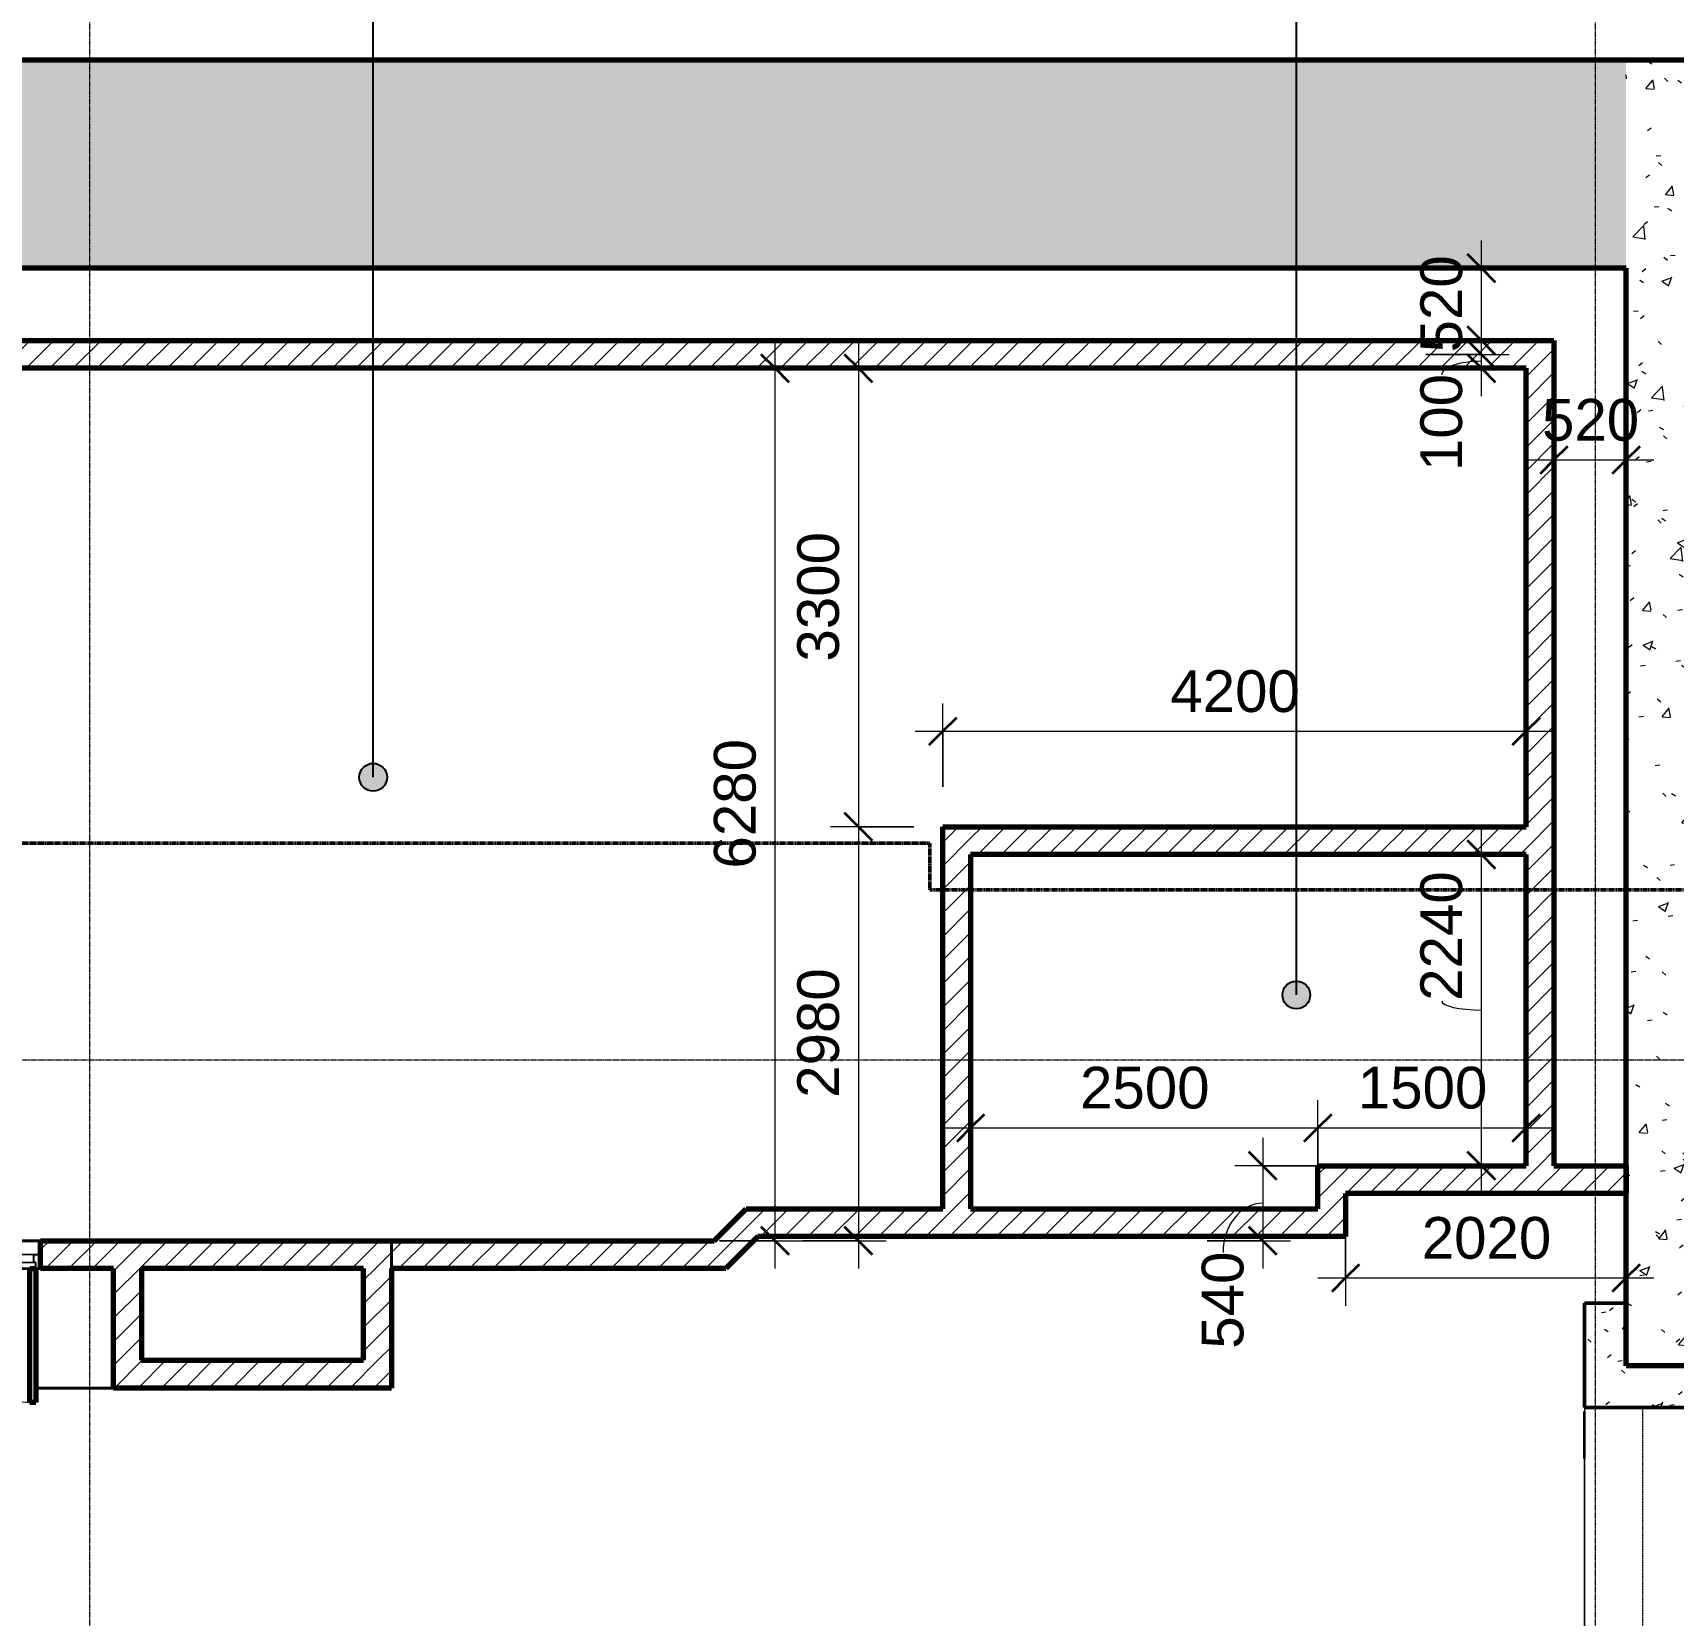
# Model space of a CAD drawing. Header units: millimetres. Extents: x -725999 to -647408, y -21008 to 19019.
# Drawn here: x -665294 to -653484, y -416 to 10973 of the extents above; entities that cross this region are included whole.
import ezdxf

# ---------------------------------------------------------------- set-up
doc = ezdxf.new("R2010")
doc.units = ezdxf.units.MM
doc.linetypes.add('DPA_Grid _ Level 100', pattern=[10, 5.5, -1.6, 1.3, -1.6])
doc.linetypes.add('DPA_Hidden 500', pattern=[1.4, 0.8, -0.6])
for name, color, linetype, lineweight in [('A-ANNO-DIMS', 1, 'Continuous', 9), ('A-ANNO-DIMS-100', 1, 'Continuous', 9), ('A-DETL-GENF', 2, 'Continuous', 35), ('A-DETL-MEDM', 4, 'Continuous', 50), ('A-DOOR', 3, 'Continuous', 70), ('A-DOOR-E', 2, 'Continuous', 25), ('A-DOOR-FRAM', 3, 'Continuous', 25), ('A-FLOR-E', 2, 'Continuous', 35), ('A-GENM', 1, 'Continuous', 9), ('A-GENM-HDLN', 2, 'DPA_Hidden 500', 9), ('A-ROOM-IDEN', 3, 'Continuous', 25), ('A-WALL', 5, 'Continuous', 35), ('A-WALL-PATT', 1, 'Continuous', 35), ('G-ANNO-SECL', 3, 'Continuous', 9), ('S-GRID', 251, 'Continuous', 9), ('WALL-E', 2, 'Continuous', 35)]:
    doc.layers.add(name, color=color, linetype=linetype, lineweight=lineweight)
doc.styles.add('Arial_2', font='arial.ttf', dxfattribs={"height": 300})
doc.dimstyles.new('DPA-DIM-3_0_T-T', dxfattribs={"dimscale": 304.8, "dimtxt": 306.07782, "dimasz": 0.656168, "dimexe": 0.656168, "dimexo": 0.0625, "dimgap": 0.164042, "dimtad": 1, "dimdec": 0, "dimzin": 0, "dimdsep": 46, "dimtxsty": 'Arial_2', "dimblk1": 'OBLIQUE', "dimblk2": 'OBLIQUE', "dimsah": 1, "dimcen": 0.09, "dimdle": 0.656168, "dimadec": 8, "dimazin": 0, "dimtfac": 1, "dimtdec": 4, "dimtix": 1, "dimtmove": 0, "dimatfit": 3, "dimfxl": 1.312336, "dimfxlon": 1, "dimtvp": 1, "dimtolj": 1, "dimtzin": 0, "dimarcsym": 2})
doc.dimstyles.new('DPA-DIM-3_0_T-T_1', dxfattribs={"dimscale": 304.8, "dimtxt": 306.07782, "dimasz": 0.656168, "dimexe": 0.656168, "dimexo": 0.0625, "dimgap": 0.164042, "dimtad": 1, "dimdec": 0, "dimzin": 0, "dimdsep": 46, "dimtxsty": 'Arial_2', "dimblk1": 'OBLIQUE', "dimblk2": 'OBLIQUE', "dimsah": 1, "dimcen": 0.09, "dimdle": 0.656168, "dimadec": 8, "dimazin": 0, "dimtfac": 1, "dimtdec": 4, "dimtix": 1, "dimtmove": 1, "dimatfit": 3, "dimfxl": 1.312336, "dimfxlon": 1, "dimtvp": 1, "dimtolj": 1, "dimtzin": 0, "dimarcsym": 2})
pattern_1 = [(50, (0, 0), (728.7365, -63.7558), [76.2, -838.2]), (355, (0, 0), (-140.9716, 764.2276), [60.96, -670.56]), (100.451, (60.7, -5.3), (587.77, 700.46675), [64.76, -712.36]), (46.184, (0, 203.2), (1084.3162, -168.171), [114.3, -1257.3]), (96.636, (90.4, 189.2), (949.6099, 989.7098), [97.14, -1068.54]), (351.184, (0, 203.2), (949.6206, 989.7012), [91.44, -1005.84]), (21, (101.6, 152.4), (606.45787, -409.06057), [76.2, -838.2]), (326, (101.6, 152.4), (247.20834, 736.7529), [60.96, -670.56]), (71.451, (152.14, 118.3), (853.66825, 327.6855), [64.76, -712.36]), (37.5, (0, 0), (12.35469, 338.22012), [33.528, -628.904, 33.528, -647.192, -673.1]), (37.5, (0, 0), (12.35469, 338.22012), [-1343.152, 33.528, -639.572]), (7.5, (0, 0), (267.27887, 400.72213), [33.528, -354.584, 33.528, -613.664, -256.54]), (7.5, (0, 0), (267.27887, 400.72213), [-1035.304, 33.528, -223.012]), (327.5, (-226.57, 0), (542.36333, -22.91534), [33.528, -220.472, 33.528, -758.952, -1051.56]), (327.5, (-226.57, 0), (542.36333, -22.91534), [-1046.48, 33.528, -1018.032]), (317.5, (-328.17, 0), (592.51696, 101.7071), [33.528, -296.672, 33.528, -492.76, -746.76]), (317.5, (-328.17, 0), (592.51696, 101.7071), [-856.488, 33.528, -713.232])]
pattern_2 = [(45, (0, 0), (-84.852814, 84.852814), [])]
pattern_3 = [(230, (-651022.4, -1771), (-728.7365, 63.7558), [76.2, -838.2]), (175, (-651022.4, -1771), (140.9716, -764.2276), [60.96, -670.56]), (280.451, (-651083.1, -1765.7), (-587.77, -700.46675), [64.76, -712.36]), (226.184, (-651022.4, -1974.2), (-1084.3162, 168.171), [114.3, -1257.3]), (276.636, (-651112.7, -1960.2), (-949.6099, -989.7098), [97.14, -1068.54]), (171.184, (-651022.4, -1974.2), (-949.6206, -989.7012), [91.44, -1005.84]), (201, (-651124, -1923.4), (-606.45787, 409.06057), [76.2, -838.2]), (146, (-651124, -1923.4), (-247.2083, -736.7529), [60.96, -670.56]), (251.451, (-651174.5, -1889.3), (-853.66825, -327.6855), [64.76, -712.36]), (217.5, (-651022.37, -1770.98), (-12.35469, -338.22012), [33.528, -628.904, 33.528, -1320.292]), (217.5, (-651022.37, -1770.98), (-12.35469, -338.22012), [-695.96, -647.192, 33.528, -639.572]), (187.5, (-651022.37, -1771), (-267.27887, -400.72213), [33.528, -354.584, 33.528, -870.204]), (187.5, (-651022.37, -1771), (-267.27887, -400.72213), [-421.64, -613.664, 33.528, -223.012]), (147.5, (-650795.8, -1770.98), (-542.36333, 22.91534), [33.528, -220.472, 33.528, -1810.512]), (147.5, (-650795.8, -1770.98), (-542.36333, 22.91534), [-287.528, -758.952, 33.528, -1018.032]), (137.5, (-650694.2, -1771), (-592.51696, -101.7071), [33.528, -296.672, 33.528, -1239.52]), (137.5, (-650694.2, -1771), (-592.51696, -101.7071), [-363.728, -492.76, 33.528, -713.232])]

# ---------------------------------------------------------------- blocks, each defined once
blk = doc.blocks.new('DPA_DR-DB-SW - D28_2000x2550 mm-12778001-4283-01 ENLARGED LOWER PLATFORM LEVEL - REFLECTED CEILING PLAN - SHEET 4')
at = {"layer": 'A-DOOR'}
for p, q in [((-965, 1071.35), (-922, 1071.35)), ((-965, 106.35), (-965, 1071.35)), ((-922, 1071.35), (-922, 106.35)), ((922, 1071.35), (922, 106.35)), ((965, 1071.35), (922, 1071.35)), ((965, 106.35), (965, 1071.35)), ((-922, 106.35), (-965, 106.35)), ((922, 106.35), (965, 106.35))]:
    blk.add_line(p, q, dxfattribs=at)
at = {"layer": 'A-DOOR-E', "lineweight": 9}
for centre, start, end in [((-965, 106.35), 360, 90), ((965, 106.35), 90, 180)]:
    blk.add_arc(centre, 965, start, end, dxfattribs=at)
at = {"layer": 'A-DOOR-FRAM'}
for p, q in [((-1000, 106.35), (-965, 106.35)), ((-1000, 6.35), (-1000, 106.35)), ((-950, 6.35), (-1000, 6.35)), ((-965, 106.35), (-965, 63.35)), ((-965, 63.35), (-950, 63.35)), ((-950, 63.35), (-950, 6.35)), ((950, 6.35), (950, 63.35)), ((950, 63.35), (965, 63.35)), ((1000, 6.35), (950, 6.35)), ((965, 63.35), (965, 106.35)), ((965, 106.35), (1000, 106.35)), ((1000, 106.35), (1000, 6.35))]:
    blk.add_line(p, q, dxfattribs=at)
at = {"layer": 'A-DOOR-FRAM', "lineweight": 9}
for p, q in [((-1000, 106.35), (1000, 106.35)), ((-1000, 6.35), (-1000, 106.35)), ((1000, 6.35), (-1000, 6.35)), ((965, 106.35), (-965, 106.35)), ((-965, 106.35), (-965, 63.35)), ((-965, 63.35), (965, 63.35)), ((950, 63.35), (-950, 63.35)), ((-950, 63.35), (-950, 6.35)), ((-950, 6.35), (950, 6.35)), ((950, 6.35), (950, 63.35)), ((965, 63.35), (965, 106.35)), ((1000, 106.35), (1000, 6.35))]:
    blk.add_line(p, q, dxfattribs=at)
blk = doc.blocks.new('Dpa_Tunnel_B_5700 - Dpa_Tunnel_B_5700-6780011-4283-01 ENLARGED LOWER PLATFORM LEVEL - REFLECTED CEILING PLAN - SHEET 4')
at = {"layer": 'A-DETL-MEDM', "lineweight": 9}
h = blk.add_hatch(dxfattribs=at)
h.set_pattern_fill('FP_3', color=256, style=0, pattern_type=2)
h.set_pattern_definition(pattern_3)
h.paths.add_polyline_path([(1719, -2850), (1680, -2850), (1680, -3150), (2800, -3150), (2800, -3600), (3100, -3600), (3100, -2850), (2265, -2850)])
at = {"layer": 'A-GENM'}
h = blk.add_hatch(dxfattribs=at)
h.set_pattern_fill('FP_3', color=256, style=0, pattern_type=2)
h.set_pattern_definition(pattern_3)
h.paths.add_polyline_path([(2800, 3600), (2800, 3150), (1680, 3150), (1680, 2850), (3100, 2850), (3100, 3600)])
at = {"layer": 'A-DETL-GENF'}
for p, q in [((1172, 2850), (3100, 2850)), ((1172, -2850), (3100, -2850))]:
    blk.add_line(p, q, dxfattribs=at)
at = {"layer": 'A-DETL-MEDM'}
for p, q in [((3100, 3600), (2800, 3600)), ((2800, 3600), (2800, 3150)), ((3100, 2850), (3100, 3600)), ((1680, 3150), (1172, 3150)), ((2800, 3150), (1680, 3150)), ((1680, 3150), (1680, 2850)), ((1680, 2850), (1680, 3150)), ((1172, 2850), (1680, 2850)), ((1680, 2850), (3100, 2850)), ((1680, -2850), (1172, -2850)), ((3100, -2850), (1680, -2850)), ((1680, -2850), (1680, -3150)), ((1680, -3150), (1680, -2850)), ((3100, -3600), (3100, -2850)), ((1172, -3150), (1680, -3150)), ((1680, -3150), (2800, -3150)), ((2800, -3150), (2800, -3600)), ((2800, -3600), (3100, -3600))]:
    blk.add_line(p, q, dxfattribs=at)
at = {"layer": 'A-GENM'}
for p, q in [((3100, -2850), (3100, 2850)), ((3100, 2822), (3100, -2822)), ((3100, -2482), (3100, 2482))]:
    blk.add_line(p, q, dxfattribs=at)
at = {"layer": 'A-GENM', "lineweight": 35}
for p, q in [((3100, 2822), (3100, 2482)), ((3100, -2482), (3100, -2822))]:
    blk.add_line(p, q, dxfattribs=at)
at = {"layer": 'A-GENM-HDLN'}
for p, q in [((1680, -2850), (1680, 2850)), ((1680, 2850), (2680, 2850)), ((2680, 2850), (2680, -2850)), ((1172, 0), (4781, 0)), ((2680, -2850), (1680, -2850))]:
    blk.add_line(p, q, dxfattribs=at)
blk = doc.blocks.new('Dpa_Tunnel_B_5700 - Dpa_Tunnel_B_5700-V3-4283-01 ENLARGED LOWER PLATFORM LEVEL - REFLECTED CEILING PLAN - SHEET 4')
at = {"layer": 'A-DETL-GENF'}
for p, q in [((1171, 2850), (2800, 2850)), ((1171, -2850), (2800, -2850))]:
    blk.add_line(p, q, dxfattribs=at)
at = {"layer": 'A-DETL-MEDM'}
for p, q in [((1680, 3150), (1171, 3150)), ((2799, 3150), (1680, 3150)), ((1171, 2850), (1680, 2850)), ((1680, 2850), (2800, 2850)), ((1680, -2850), (1171, -2850)), ((2800, -2850), (1680, -2850)), ((1171, -3150), (1680, -3150)), ((1680, -3150), (2799, -3150))]:
    blk.add_line(p, q, dxfattribs=at)
at = {"layer": 'A-GENM'}
for p, q in [((1171, 3150), (2799, 3150)), ((2799, -3150), (1171, -3150))]:
    blk.add_line(p, q, dxfattribs=at)
at = {"layer": 'A-GENM-HDLN'}
for p, q in [((1680, 2850), (2680, 2850)), ((2680, -2850), (1680, -2850))]:
    blk.add_line(p, q, dxfattribs=at)
blk = doc.blocks.new('DIMBLOCK28-4283-01 ENLARGED LOWER PLATFORM LEVEL - REFLECTED CEILING PLAN - SHEET 4')
at = {"layer": 'A-ANNO-DIMS-100'}
for p, q in [((-654342, 8299), (-654342, 7699)), ((-654342, 7899), (-654342, 8299)), ((-653822, 8299), (-653822, 7699)), ((-653822, 7899), (-653822, 8299)), ((-654542, 7899), (-653622, 7899))]:
    blk.add_line(p, q, dxfattribs=at)
at = {"layer": 'A-ANNO-DIMS-100', "lineweight": 35}
for p, q in [((-654342, 7899), (-654242, 7999)), ((-653822, 7899), (-653722, 7999)), ((-654342, 7899), (-654442, 7799)), ((-653822, 7899), (-653922, 7799))]:
    blk.add_line(p, q, dxfattribs=at)
at = {"layer": 'A-ANNO-DIMS-100', "color": 0, "insert": (-654428, 8338), "char_height": 300, "width": 830.65, "attachment_point": 1, "line_spacing_factor": 0.941778, "style": 'Arial_2'}
blk.add_mtext('520', dxfattribs=at)
blk = doc.blocks.new('_Oblique')
at = {"color": 0, "linetype": 'ByBlock', "lineweight": -2}
blk.add_line((-0.5, -0.5), (0.5, 0.5), dxfattribs=at)
blk = doc.blocks.new('DIMBLOCK29-4283-01 ENLARGED LOWER PLATFORM LEVEL - REFLECTED CEILING PLAN - SHEET 4')
at = {"layer": 'A-ANNO-DIMS-100'}
for p, q in [((-654865, 8559), (-654865, 9479)), ((-655265, 9279), (-654665, 9279)), ((-654865, 9279), (-655265, 9279)), ((-655265, 8759), (-654665, 8759)), ((-654865, 8759), (-655265, 8759))]:
    blk.add_line(p, q, dxfattribs=at)
at = {"layer": 'A-ANNO-DIMS-100', "lineweight": 35}
for p, q in [((-654865, 9279), (-654965, 9379)), ((-654865, 9279), (-654765, 9179)), ((-654865, 8759), (-654965, 8859)), ((-654865, 8759), (-654765, 8659))]:
    blk.add_line(p, q, dxfattribs=at)
at = {"layer": 'A-ANNO-DIMS-100', "color": 0, "insert": (-655304, 8673), "char_height": 300, "width": 830.65, "attachment_point": 1, "rotation": 90, "line_spacing_factor": 0.941778, "style": 'Arial_2'}
blk.add_mtext('520', dxfattribs=at)
blk = doc.blocks.new('DIMBLOCK30-4283-01 ENLARGED LOWER PLATFORM LEVEL - REFLECTED CEILING PLAN - SHEET 4')
at = {"layer": 'A-ANNO-DIMS-100'}
for p, q in [((-658542, 3491), (-658542, 2891)), ((-658542, 3091), (-658542, 3491)), ((-656042, 2691), (-656042, 3291)), ((-658742, 3091), (-656042, 3091)), ((-656042, 3091), (-656042, 2691))]:
    blk.add_line(p, q, dxfattribs=at)
at = {"layer": 'A-ANNO-DIMS-100', "lineweight": 35}
for p, q in [((-658542, 3091), (-658442, 3191)), ((-656042, 3091), (-655942, 3191)), ((-658542, 3091), (-658642, 2991)), ((-656042, 3091), (-656142, 2991))]:
    blk.add_line(p, q, dxfattribs=at)
at = {"layer": 'A-ANNO-DIMS-100', "color": 0, "insert": (-657754, 3531), "char_height": 300, "width": 1107.53, "attachment_point": 1, "line_spacing_factor": 0.941778, "style": 'Arial_2'}
blk.add_mtext('2500', dxfattribs=at)
blk = doc.blocks.new('DIMBLOCK31-4283-01 ENLARGED LOWER PLATFORM LEVEL - REFLECTED CEILING PLAN - SHEET 4')
at = {"layer": 'A-ANNO-DIMS-100'}
for p, q in [((-654542, 3491), (-654542, 2891)), ((-654542, 3091), (-654542, 3491)), ((-656042, 2691), (-656042, 3291)), ((-656042, 3091), (-654342, 3091)), ((-656042, 3091), (-656042, 2691))]:
    blk.add_line(p, q, dxfattribs=at)
at = {"layer": 'A-ANNO-DIMS-100', "lineweight": 35}
for p, q in [((-656042, 3091), (-655942, 3191)), ((-654542, 3091), (-654442, 3191)), ((-656042, 3091), (-656142, 2991)), ((-654542, 3091), (-654642, 2991))]:
    blk.add_line(p, q, dxfattribs=at)
at = {"layer": 'A-ANNO-DIMS-100', "color": 0, "insert": (-655754, 3531), "char_height": 300, "width": 1107.53, "attachment_point": 1, "line_spacing_factor": 0.941778, "style": 'Arial_2'}
blk.add_mtext('1500', dxfattribs=at)
blk = doc.blocks.new('DIMBLOCK32-4283-01 ENLARGED LOWER PLATFORM LEVEL - REFLECTED CEILING PLAN - SHEET 4')
at = {"layer": 'A-ANNO-DIMS-100'}
for p, q in [((-659350, 8759), (-659350, 5259)), ((-658950, 8559), (-659550, 8559)), ((-659350, 8559), (-658950, 8559)), ((-658950, 5259), (-659550, 5259)), ((-659350, 5259), (-658950, 5259))]:
    blk.add_line(p, q, dxfattribs=at)
at = {"layer": 'A-ANNO-DIMS-100', "lineweight": 35}
for p, q in [((-659350, 8559), (-659450, 8659)), ((-659350, 8559), (-659250, 8459)), ((-659350, 5259), (-659450, 5359)), ((-659350, 5259), (-659250, 5159))]:
    blk.add_line(p, q, dxfattribs=at)
at = {"layer": 'A-ANNO-DIMS-100', "color": 0, "insert": (-659790, 6448), "char_height": 300, "width": 1107.53, "attachment_point": 1, "rotation": 90, "line_spacing_factor": 0.941778, "style": 'Arial_2'}
blk.add_mtext('3300', dxfattribs=at)
blk = doc.blocks.new('DIMBLOCK33-4283-01 ENLARGED LOWER PLATFORM LEVEL - REFLECTED CEILING PLAN - SHEET 4')
at = {"layer": 'A-ANNO-DIMS-100', "lineweight": 35}
for p, q in [((-659350, 5259), (-659450, 5359)), ((-659350, 5259), (-659250, 5159)), ((-659350, 2279), (-659450, 2379)), ((-659350, 2279), (-659250, 2179))]:
    blk.add_line(p, q, dxfattribs=at)
at = {"layer": 'A-ANNO-DIMS-100'}
for p, q in [((-658950, 5259), (-659550, 5259)), ((-659350, 5259), (-659350, 2079)), ((-659350, 5259), (-658950, 5259)), ((-659750, 2279), (-659150, 2279)), ((-659350, 2279), (-659750, 2279))]:
    blk.add_line(p, q, dxfattribs=at)
at = {"layer": 'A-ANNO-DIMS-100', "color": 0, "insert": (-659790, 3308), "char_height": 300, "width": 1107.53, "attachment_point": 1, "rotation": 90, "line_spacing_factor": 0.941778, "style": 'Arial_2'}
blk.add_mtext('2980', dxfattribs=at)
blk = doc.blocks.new('DIMBLOCK49-4283-01 ENLARGED LOWER PLATFORM LEVEL - REFLECTED CEILING PLAN - SHEET 4')
at = {"layer": 'A-ANNO-DIMS-100'}
for p, q in [((-654542, 6346), (-654542, 5746)), ((-654542, 5946), (-654542, 6346)), ((-658742, 5546), (-658742, 6146)), ((-658942, 5946), (-654342, 5946)), ((-658742, 5946), (-658742, 5546))]:
    blk.add_line(p, q, dxfattribs=at)
at = {"layer": 'A-ANNO-DIMS-100', "lineweight": 35}
for p, q in [((-658742, 5946), (-658642, 6046)), ((-654542, 5946), (-654442, 6046)), ((-658742, 5946), (-658842, 5846)), ((-654542, 5946), (-654642, 5846))]:
    blk.add_line(p, q, dxfattribs=at)
at = {"layer": 'A-ANNO-DIMS-100', "color": 0, "insert": (-657104, 6385), "char_height": 300, "width": 1107.53, "attachment_point": 1, "line_spacing_factor": 0.941778, "style": 'Arial_2'}
blk.add_mtext('4200', dxfattribs=at)
blk = doc.blocks.new('DIMBLOCK50-4283-01 ENLARGED LOWER PLATFORM LEVEL - REFLECTED CEILING PLAN - SHEET 4')
at = {"layer": 'A-ANNO-DIMS-100'}
for p, q in [((-654865, 8359), (-654865, 8859)), ((-655265, 8659), (-654665, 8659)), ((-654865, 8659), (-655265, 8659)), ((-655265, 8559), (-654665, 8559)), ((-654865, 8559), (-655265, 8559))]:
    blk.add_line(p, q, dxfattribs=at)
at = {"layer": 'A-ANNO-DIMS-100', "lineweight": 35}
for p, q in [((-654865, 8659), (-654965, 8759)), ((-654865, 8559), (-654965, 8659)), ((-654865, 8659), (-654765, 8559)), ((-654865, 8559), (-654765, 8459))]:
    blk.add_line(p, q, dxfattribs=at)
at = {"layer": 'A-ANNO-DIMS-100'}
blk.add_ellipse((-654865, 8511), major_axis=(285, 0), ratio=0.343389, start_param=1.570796, end_param=3.141593, dxfattribs=at)
at = {"layer": 'A-ANNO-DIMS-100', "color": 0, "insert": (-655304, 7819), "char_height": 300, "width": 830.65, "attachment_point": 1, "rotation": 90, "line_spacing_factor": 0.941778, "style": 'Arial_2'}
blk.add_mtext('100', dxfattribs=at)
blk = doc.blocks.new('DIMBLOCK59-4283-01 ENLARGED LOWER PLATFORM LEVEL - REFLECTED CEILING PLAN - SHEET 4')
at = {"layer": 'A-ANNO-DIMS-100'}
for p, q in [((-656439, 3019), (-656439, 2079)), ((-656039, 2819), (-656639, 2819)), ((-656439, 2819), (-656039, 2819)), ((-656839, 2279), (-656239, 2279)), ((-656439, 2279), (-656839, 2279))]:
    blk.add_line(p, q, dxfattribs=at)
at = {"layer": 'A-ANNO-DIMS-100', "lineweight": 35}
for p, q in [((-656439, 2819), (-656539, 2919)), ((-656439, 2819), (-656339, 2719)), ((-656439, 2279), (-656539, 2379)), ((-656439, 2279), (-656339, 2179))]:
    blk.add_line(p, q, dxfattribs=at)
at = {"layer": 'A-ANNO-DIMS-100'}
blk.add_ellipse((-656439, 2194), major_axis=(0, 355), ratio=0.803577, start_param=0, end_param=1.570796, dxfattribs=at)
at = {"layer": 'A-ANNO-DIMS-100', "color": 0, "insert": (-656878, 1502), "char_height": 300, "width": 830.65, "attachment_point": 1, "rotation": 90, "line_spacing_factor": 0.941778, "style": 'Arial_2'}
blk.add_mtext('540', dxfattribs=at)
blk = doc.blocks.new('DIMBLOCK68-4283-01 ENLARGED LOWER PLATFORM LEVEL - REFLECTED CEILING PLAN - SHEET 4')
at = {"layer": 'A-ANNO-DIMS-100'}
for p, q in [((-659950, 2079), (-659950, 8759)), ((-660350, 8559), (-659750, 8559)), ((-659950, 8559), (-660350, 8559)), ((-660350, 2279), (-659750, 2279)), ((-659950, 2279), (-660350, 2279))]:
    blk.add_line(p, q, dxfattribs=at)
at = {"layer": 'A-ANNO-DIMS-100', "lineweight": 35}
for p, q in [((-659950, 8559), (-660050, 8659)), ((-659950, 8559), (-659850, 8459)), ((-659950, 2279), (-660050, 2379)), ((-659950, 2279), (-659850, 2179))]:
    blk.add_line(p, q, dxfattribs=at)
at = {"layer": 'A-ANNO-DIMS-100', "color": 0, "insert": (-660390, 4958), "char_height": 300, "width": 1107.53, "attachment_point": 1, "rotation": 90, "line_spacing_factor": 0.941778, "style": 'Arial_2'}
blk.add_mtext('6280', dxfattribs=at)
blk = doc.blocks.new('DIMBLOCK69-4283-01 ENLARGED LOWER PLATFORM LEVEL - REFLECTED CEILING PLAN - SHEET 4')
at = {"layer": 'A-ANNO-DIMS-100'}
for p, q in [((-654865, 2619), (-654865, 5259)), ((-655265, 5059), (-654665, 5059)), ((-654865, 5059), (-655265, 5059)), ((-655265, 2819), (-654665, 2819)), ((-654865, 2819), (-655265, 2819))]:
    blk.add_line(p, q, dxfattribs=at)
at = {"layer": 'A-ANNO-DIMS-100', "lineweight": 35}
for p, q in [((-654865, 5059), (-654965, 5159)), ((-654865, 5059), (-654765, 4959)), ((-654865, 2819), (-654965, 2919)), ((-654865, 2819), (-654765, 2719))]:
    blk.add_line(p, q, dxfattribs=at)
at = {"layer": 'A-ANNO-DIMS-100'}
blk.add_ellipse((-654865, 4006), major_axis=(-285, 0), ratio=0.23325, start_param=0, end_param=1.570796, dxfattribs=at)
at = {"layer": 'A-ANNO-DIMS-100', "color": 0, "insert": (-655304, 4006), "char_height": 300, "width": 1107.53, "attachment_point": 1, "rotation": 90, "line_spacing_factor": 0.941778, "style": 'Arial_2'}
blk.add_mtext('2240', dxfattribs=at)
blk = doc.blocks.new('DIMBLOCK70-4283-01 ENLARGED LOWER PLATFORM LEVEL - REFLECTED CEILING PLAN - SHEET 4')
at = {"layer": 'A-ANNO-DIMS-100'}
for p, q in [((-655842, 2411), (-655842, 1811)), ((-655842, 2011), (-655842, 2411)), ((-653822, 2411), (-653822, 1811)), ((-653822, 2011), (-653822, 2411)), ((-656042, 2011), (-653622, 2011))]:
    blk.add_line(p, q, dxfattribs=at)
at = {"layer": 'A-ANNO-DIMS-100', "lineweight": 35}
for p, q in [((-655842, 2011), (-655942, 1911)), ((-655842, 2011), (-655742, 2111)), ((-653822, 2011), (-653922, 1911)), ((-653822, 2011), (-653722, 2111))]:
    blk.add_line(p, q, dxfattribs=at)
at = {"layer": 'A-ANNO-DIMS-100', "color": 0, "insert": (-655294, 2450), "char_height": 300, "width": 1107.53, "attachment_point": 1, "line_spacing_factor": 0.941778, "style": 'Arial_2'}
blk.add_mtext('2020', dxfattribs=at)

msp = doc.modelspace()

# ---------------------------------------------------------------- hatches: boundary and pattern name
at = {"layer": 'A-ROOM-IDEN'}
h = msp.add_hatch(color=256, dxfattribs=at)
edge = h.paths.add_edge_path()
edge.add_arc((-662843.4, 5615.2), 100, 0, 360)
h = msp.add_hatch(color=256, dxfattribs=at)
edge = h.paths.add_edge_path()
edge.add_arc((-656196.9, 4047.9), 100, 0, 360)
at = {"layer": 'A-WALL-PATT', "lineweight": 9}
h = msp.add_hatch(dxfattribs=at)
h.set_pattern_fill('FP_1', color=256, style=0, pattern_type=2)
h.set_pattern_definition(pattern_1)
h.paths.add_polyline_path([(-722165.5, 9279), (-653822.4, 9279), (-653822.4, 10779), (-722165.5, 10779)])
h = msp.add_hatch(dxfattribs=at)
h.set_pattern_fill('FP_1', color=256, style=0, pattern_type=2)
h.set_pattern_definition(pattern_1)
h.paths.add_polyline_path([(-653822.4, 1379), (-652322.4, 1379), (-652322.4, 10779), (-653822.4, 10779), (-653822.4, 1829)])
h = msp.add_hatch(dxfattribs=at)
h.set_pattern_fill('FP_2', color=256, style=0, pattern_type=2)
h.set_pattern_definition(pattern_2)
h.paths.add_polyline_path([(-678433.6, 8559), (-654342.4, 8559), (-654342.4, 8759), (-680252.4, 8759), (-680252.4, 8559)])
h = msp.add_hatch(dxfattribs=at)
h.set_pattern_fill('FP_2', color=256, style=0, pattern_type=2)
h.set_pattern_definition(pattern_2)
h.paths.add_polyline_path([(-654381.1, 2819), (-654342.4, 2819), (-654342.4, 8559), (-654542.4, 8559), (-654542.4, 2819)])
h = msp.add_hatch(dxfattribs=at)
h.set_pattern_fill('FP_2', color=256, style=0, pattern_type=2)
h.set_pattern_definition(pattern_2)
h.paths.add_polyline_path([(-658742.4, 2509), (-658542.4, 2509), (-658542.4, 5259), (-658742.4, 5259), (-658742.4, 3752.5)])
h = msp.add_hatch(dxfattribs=at)
h.set_pattern_fill('FP_2', color=256, style=0, pattern_type=2)
h.set_pattern_definition(pattern_2)
h.paths.add_polyline_path([(-654542.4, 5059), (-654542.4, 5259), (-658542.4, 5259), (-658542.4, 5059)])
h = msp.add_hatch(dxfattribs=at)
h.set_pattern_fill('FP_2', color=256, style=0, pattern_type=2)
h.set_pattern_definition(pattern_2)
h.paths.add_polyline_path([(-656042.4, 2309), (-655842.4, 2309), (-655842.4, 2819), (-656042.4, 2819), (-656042.4, 2509)])
h = msp.add_hatch(dxfattribs=at)
h.set_pattern_fill('FP_2', color=256, style=0, pattern_type=2)
h.set_pattern_definition(pattern_2)
h.paths.add_polyline_path([(-653822.4, 2619), (-653822.4, 2819), (-655842.4, 2819), (-655842.4, 2619), (-654381.1, 2619)])
h = msp.add_hatch(dxfattribs=at)
h.set_pattern_fill('FP_2', color=256, style=0, pattern_type=2)
h.set_pattern_definition(pattern_2)
h.paths.add_polyline_path([(-660104.5, 2279), (-659874.5, 2509), (-660157.4, 2509), (-660387.4, 2279)])
h = msp.add_hatch(dxfattribs=at)
h.set_pattern_fill('FP_2', color=256, style=0, pattern_type=2)
h.set_pattern_definition(pattern_2)
h.paths.add_polyline_path([(-656567.7, 2309), (-656042.4, 2309), (-656042.4, 2509), (-659874.5, 2509), (-660074.5, 2309)])
h = msp.add_hatch(dxfattribs=at)
h.set_pattern_fill('FP_2', color=256, style=0, pattern_type=2)
h.set_pattern_definition(pattern_2)
h.paths.add_polyline_path([(-665237.4, 2079), (-664712.4, 2079), (-664712.4, 2279), (-665237.4, 2279), (-665237.4, 2122)])
h.paths.add_polyline_path([(-667762.4, 2079), (-667237.4, 2079), (-667237.4, 2279), (-667762.4, 2279), (-667762.4, 2179)])
h = msp.add_hatch(dxfattribs=at)
h.set_pattern_fill('FP_2', color=256, style=0, pattern_type=2)
h.set_pattern_definition(pattern_2)
h.paths.add_polyline_path([(-664512.4, 1419), (-664512.4, 2279), (-664712.4, 2279), (-664712.4, 1419)])
h = msp.add_hatch(dxfattribs=at)
h.set_pattern_fill('FP_2', color=256, style=0, pattern_type=2)
h.set_pattern_definition(pattern_2)
h.paths.add_polyline_path([(-662712.4, 2079), (-662712.4, 2279), (-664512.4, 2279), (-664512.4, 2079), (-662912.4, 2079)])
h = msp.add_hatch(dxfattribs=at)
h.set_pattern_fill('FP_2', color=256, style=0, pattern_type=2)
h.set_pattern_definition(pattern_2)
h.paths.add_polyline_path([(-660304.5, 2079), (-660104.5, 2279), (-662712.4, 2279), (-662712.4, 2079), (-660940.9, 2079)])
h = msp.add_hatch(dxfattribs=at)
h.set_pattern_fill('FP_2', color=256, style=0, pattern_type=2)
h.set_pattern_definition(pattern_2)
h.paths.add_polyline_path([(-662712.4, 1419), (-662712.4, 2079), (-662912.4, 2079), (-662912.4, 1419)])
h = msp.add_hatch(dxfattribs=at)
h.set_pattern_fill('FP_2', color=256, style=0, pattern_type=2)
h.set_pattern_definition(pattern_2)
h.paths.add_polyline_path([(-662712.4, 1219), (-662712.4, 1419), (-664712.4, 1419), (-664712.4, 1219)])

# ---------------------------------------------------------------- linework, layer by layer
at = {"layer": 'A-FLOR-E'}
for p, q in [((-722165.5, 9279), (-653823.1, 9279)), ((-653823.1, 9279), (-722165.5, 9279)), ((-715552.4, 9279), (-653822.4, 9279)), ((-653822.4, 9279), (-715552.4, 9279)), ((-653823.1, 9279), (-653823.1, 2819)), ((-653823.1, 2819), (-653823.1, 9279)), ((-653822.4, 9279), (-653822.4, 1829)), ((-653822.4, 1829), (-653822.4, 9279)), ((-653823.1, 2619.3), (-653823.1, 1829)), ((-653823.1, 1829), (-653823.1, 2619.3)), ((-667962.4, 2279), (-662712.4, 2279)), ((-662712.4, 2279), (-667962.4, 2279)), ((-662712.4, 2279), (-662712.4, 1219)), ((-662712.4, 1219), (-662712.4, 2279)), ((-662712.4, 1219), (-665272.4, 1219)), ((-665272.4, 1219), (-662712.4, 1219))]:
    msp.add_line(p, q, dxfattribs=at)
at = {"layer": 'A-ROOM-IDEN'}
for p, q in [((-662843.4, 5615.2), (-662843.4, 13738.3)), ((-656196.9, 4047.9), (-656196.9, 13682.2))]:
    msp.add_line(p, q, dxfattribs=at)
for centre in [(-662843.4, 5615.2), (-656196.9, 4047.9)]:
    msp.add_circle(centre, 100, dxfattribs=at)
at = {"layer": 'A-WALL', "color": 7, "lineweight": 70}
for p, q in [((-722165.5, 10779), (-653822.4, 10779)), ((-653822.4, 10779), (-652322.4, 10779)), ((-653822.4, 9279), (-722165.5, 9279)), ((-653822.4, 1379), (-653822.4, 9279)), ((-680252.4, 8759), (-654342.4, 8759)), ((-654342.4, 8759), (-654342.4, 8559)), ((-654542.4, 8559), (-670462.4, 8559)), ((-654542.4, 5259), (-654542.4, 8559)), ((-654342.4, 8559), (-654342.4, 2819)), ((-658742.4, 2509), (-658742.4, 5259)), ((-658742.4, 5259), (-658542.4, 5259)), ((-658542.4, 5259), (-654542.4, 5259)), ((-658542.4, 5059), (-658542.4, 2509)), ((-654542.4, 5059), (-658542.4, 5059)), ((-654542.4, 2819), (-654542.4, 5059)), ((-656042.4, 2509), (-656042.4, 2819)), ((-656042.4, 2819), (-655842.4, 2819)), ((-655842.4, 2819), (-654542.4, 2819)), ((-654342.4, 2819), (-653822.4, 2819)), ((-653822.4, 2819), (-653822.4, 2619)), ((-655842.4, 2619), (-655842.4, 2309)), ((-653822.4, 2619), (-655842.4, 2619)), ((-660387.4, 2279), (-660157.4, 2509)), ((-660157.4, 2509), (-659874.5, 2509)), ((-659874.5, 2509), (-658742.4, 2509)), ((-658542.4, 2509), (-656042.4, 2509)), ((-665237.4, 2179), (-665237.4, 2279)), ((-665237.4, 2279), (-664712.4, 2279)), ((-664712.4, 2279), (-664512.4, 2279)), ((-664512.4, 2279), (-662712.4, 2279)), ((-662712.4, 2279), (-660387.4, 2279)), ((-660104.5, 2279), (-660304.5, 2079)), ((-660074.5, 2309), (-660104.5, 2279)), ((-656042.4, 2309), (-660074.5, 2309)), ((-655842.4, 2309), (-656042.4, 2309)), ((-665237.4, 2079), (-665237.4, 2179)), ((-664712.4, 2079), (-665237.4, 2079)), ((-664712.4, 1419), (-664712.4, 2079)), ((-664512.4, 2079), (-664512.4, 1419)), ((-662912.4, 2079), (-664512.4, 2079)), ((-662912.4, 1419), (-662912.4, 2079)), ((-662712.4, 2079), (-662712.4, 1419)), ((-660304.5, 2079), (-662712.4, 2079)), ((-664712.4, 1219), (-664712.4, 1419)), ((-664512.4, 1419), (-662912.4, 1419)), ((-662712.4, 1419), (-662712.4, 1219)), ((-652322.4, 1379), (-653822.4, 1379)), ((-662712.4, 1219), (-664712.4, 1219))]:
    msp.add_line(p, q, dxfattribs=at)
at = {"layer": 'G-ANNO-SECL', "linetype": 'DPA_Grid _ Level 100', "lineweight": 50}
for p, q in [((-668655.2, 5139.9), (-658834.5, 5139.9)), ((-658834.5, 5139.9), (-658834.5, 4804.7)), ((-658834.5, 4804.7), (-650341.7, 4804.7))]:
    msp.add_line(p, q, dxfattribs=at)
at = {"layer": 'S-GRID', "linetype": 'DPA_Grid _ Level 100'}
for p, q in [((-664882.4, -21007.6), (-664882.4, 18119)), ((-654042.4, -21007.6), (-654042.4, 18119)), ((-652322.4, 3579), (-724638.4, 3579))]:
    msp.add_line(p, q, dxfattribs=at)
at = {"layer": 'WALL-E'}
for p, q in [((-665237.4, 2279), (-667237.4, 2279)), ((-665237.4, 2279), (-665237.4, 2079)), ((-667237.4, 2079), (-665237.4, 2079)), ((-662712.4, 1219), (-662712.4, 1419)), ((-665272.4, 1219), (-662912.4, 1219)), ((-662912.4, 1219), (-665272.4, 1219)), ((-662712.4, 1219), (-662912.4, 1219))]:
    msp.add_line(p, q, dxfattribs=at)

# ---------------------------------------------------------------- block references
at = {"layer": 'A-DOOR-E', "rotation": 180}
msp.add_blockref('DPA_DR-DB-SW - D28_2000x2550 mm-12778001-4283-01 ENLARGED LOWER PLATFORM LEVEL - REFLECTED CEILING PLAN - SHEET 4', (-666237.4, 2185.4), dxfattribs=at)
at = {"layer": 'A-GENM', "rotation": 180}
for name, p in [('Dpa_Tunnel_B_5700 - Dpa_Tunnel_B_5700-6780011-4283-01 ENLARGED LOWER PLATFORM LEVEL - REFLECTED CEILING PLAN - SHEET 4', (-651022.4, -1771)), ('Dpa_Tunnel_B_5700 - Dpa_Tunnel_B_5700-V3-4283-01 ENLARGED LOWER PLATFORM LEVEL - REFLECTED CEILING PLAN - SHEET 4', (-651023.1, -1771))]:
    msp.add_blockref(name, p, dxfattribs=at)

# ---------------------------------------------------------------- dimensions: what is measured, and where the dimension line sits
at = {"layer": 'A-ANNO-DIMS'}
for base, p1, p2, override, picture, middle in [((-654865, 9279), (-655265, 8759), (-655265, 9279), {"dimpost": '<>', "dimfxl": 520}, 'DIMBLOCK29-4283-01 ENLARGED LOWER PLATFORM LEVEL - REFLECTED CEILING PLAN - SHEET 4', (-655068.1, 9019)), ((-659950.4, 8559), (-660350.4, 2279), (-660350.4, 8559), {"dimpost": '<>', "dimfxl": 6280.000256}, 'DIMBLOCK68-4283-01 ENLARGED LOWER PLATFORM LEVEL - REFLECTED CEILING PLAN - SHEET 4', (-660153.6, 5419)), ((-659350.4, 5259), (-658950.4, 8559), (-658950.4, 5259), {"dimpost": '<>', "dimfxl": 3299.999581}, 'DIMBLOCK32-4283-01 ENLARGED LOWER PLATFORM LEVEL - REFLECTED CEILING PLAN - SHEET 4', (-659553.7, 6909)), ((-659350.4, 2279), (-658950.4, 5259), (-659750.4, 2279), {"dimpost": '<>', "dimfxl": 3085.515196}, 'DIMBLOCK33-4283-01 ENLARGED LOWER PLATFORM LEVEL - REFLECTED CEILING PLAN - SHEET 4', (-659553.6, 3769))]:
    dim = msp.add_linear_dim(base=base, p1=p1, p2=p2, angle=90, dimstyle='DPA-DIM-3_0_T-T', override=override, dxfattribs=at)
    dim.commit()
    dim.dimension.update_dxf_attribs({"geometry": picture, "text_midpoint": middle})
for base, p1, p2, override, picture, middle in [((-654865, 8659), (-655265, 8559), (-655265, 8659), {"dimpost": '<>', "dimfxl": 100}, 'DIMBLOCK50-4283-01 ENLARGED LOWER PLATFORM LEVEL - REFLECTED CEILING PLAN - SHEET 4', (-655104.4, 8234.1)), ((-654865, 5059), (-655265, 2819), (-655265, 5059), {"dimpost": '<>', "dimfxl": 2240.000462}, 'DIMBLOCK69-4283-01 ENLARGED LOWER PLATFORM LEVEL - REFLECTED CEILING PLAN - SHEET 4', (-655104.4, 4559.4)), ((-656438.8, 2279), (-656038.8, 2819), (-656838.8, 2279), {"dimpost": '<>', "dimfxl": 965.1944}, 'DIMBLOCK59-4283-01 ENLARGED LOWER PLATFORM LEVEL - REFLECTED CEILING PLAN - SHEET 4', (-656678.3, 1916.9))]:
    dim = msp.add_linear_dim(base=base, p1=p1, p2=p2, angle=90, dimstyle='DPA-DIM-3_0_T-T_1', override=override, dxfattribs=at)
    dim.commit()
    dim.dimension.update_dxf_attribs({"geometry": picture, "text_midpoint": middle, "dimtype": 160, "text_rotation": 90})
for base, p1, p2, override, picture, middle in [((-653822.4, 7898.9), (-654342.4, 8298.9), (-653822.4, 8298.9), {"dimpost": '<>', "dimfxl": 520}, 'DIMBLOCK28-4283-01 ENLARGED LOWER PLATFORM LEVEL - REFLECTED CEILING PLAN - SHEET 4', (-654082.4, 8102.1)), ((-654542.4, 5945.7), (-658742.4, 5545.7), (-654542.4, 6345.7), {"dimpost": '<>', "dimfxl": 4275.511665}, 'DIMBLOCK49-4283-01 ENLARGED LOWER PLATFORM LEVEL - REFLECTED CEILING PLAN - SHEET 4', (-656642.4, 6148.9)), ((-656042.4, 3091.5), (-658542.4, 3491.5), (-656042.4, 2691.5), {"dimpost": '<>', "dimfxl": 2624.88095}, 'DIMBLOCK30-4283-01 ENLARGED LOWER PLATFORM LEVEL - REFLECTED CEILING PLAN - SHEET 4', (-657292.4, 3294.7)), ((-654542.4, 3091.5), (-656042.4, 2691.5), (-654542.4, 3491.5), {"dimpost": '<>', "dimfxl": 1700}, 'DIMBLOCK31-4283-01 ENLARGED LOWER PLATFORM LEVEL - REFLECTED CEILING PLAN - SHEET 4', (-655292.4, 3294.7)), ((-653822.4, 2010.8), (-655842.4, 2410.8), (-653822.4, 2410.8), {"dimpost": '<>', "dimfxl": 2020}, 'DIMBLOCK70-4283-01 ENLARGED LOWER PLATFORM LEVEL - REFLECTED CEILING PLAN - SHEET 4', (-654832.4, 2213.9))]:
    dim = msp.add_linear_dim(base=base, p1=p1, p2=p2, dimstyle='DPA-DIM-3_0_T-T', override=override, dxfattribs=at)
    dim.commit()
    dim.dimension.update_dxf_attribs({"geometry": picture, "text_midpoint": middle})

doc.saveas('drawing.dxf')
